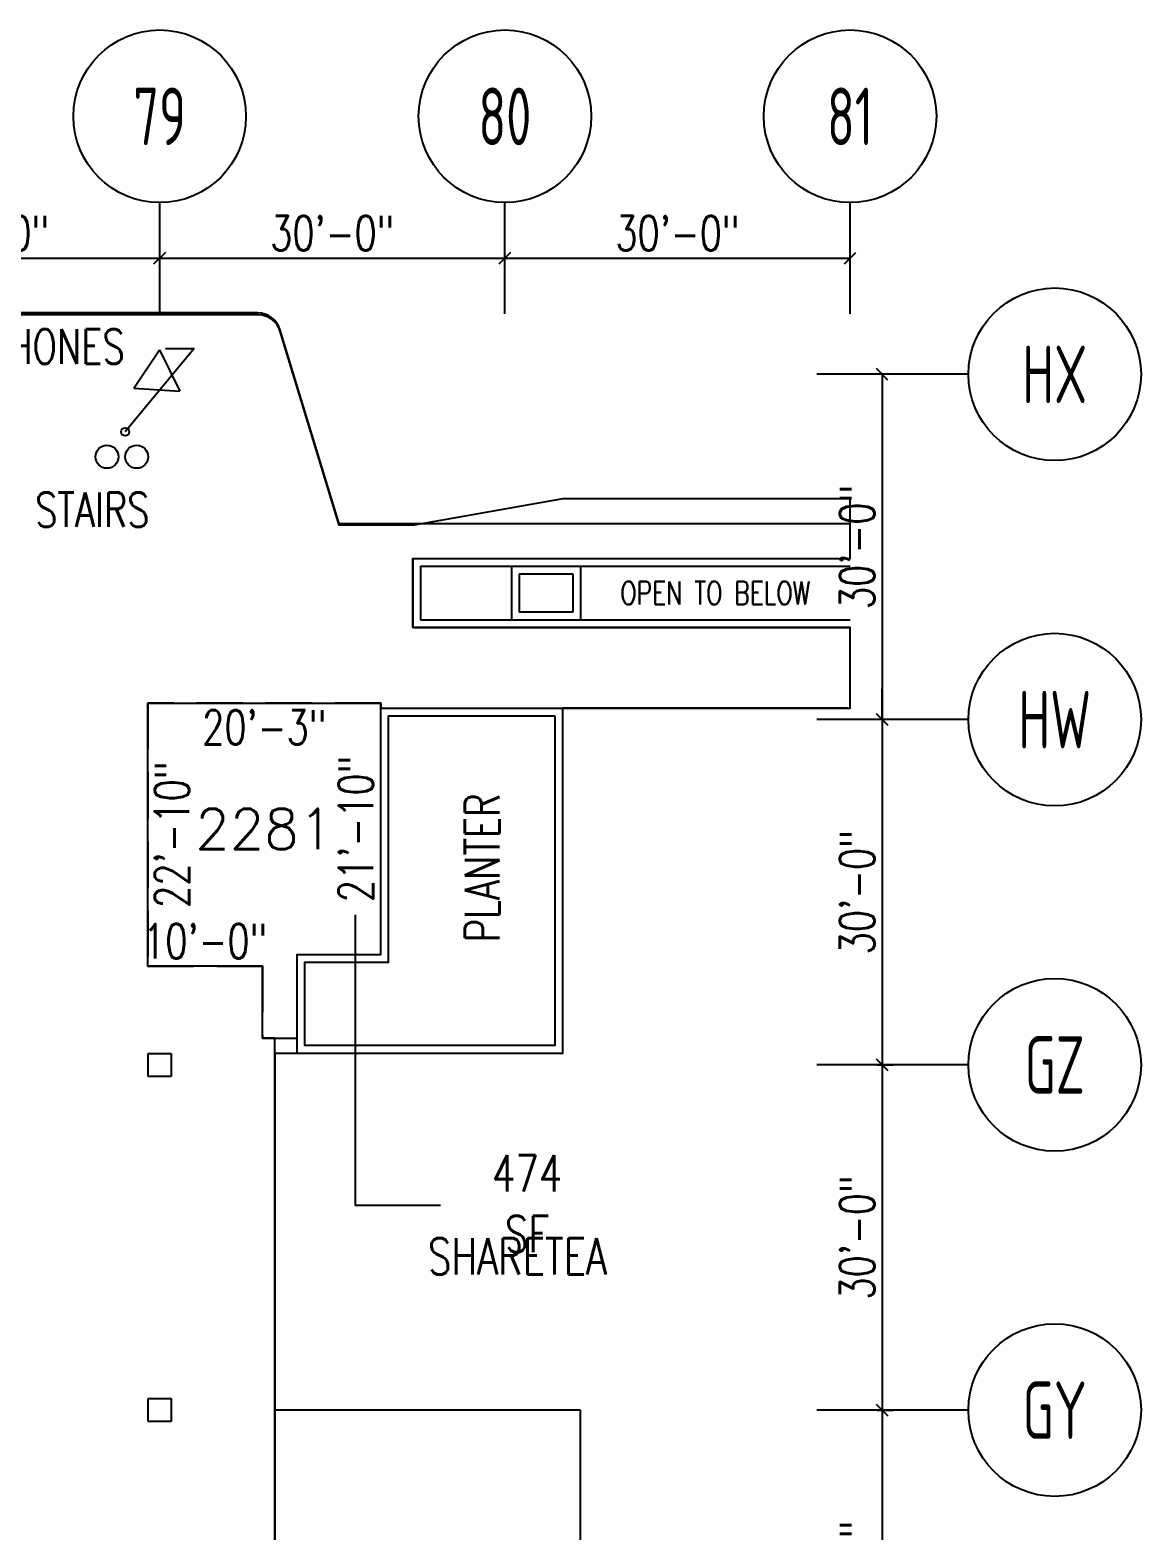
# Model space of a CAD drawing. Extents: x -13345 to 10098, y -1643 to 9113.
# Drawn here: x 8703 to 9861, y 3121 to 4686 of the extents above; entities that cross this region are included whole.
import ezdxf
from ezdxf.enums import TextEntityAlignment as Align

# ---------------------------------------------------------------- set-up
doc = ezdxf.new("R2010")
doc.units = 0
doc.header["$LTSCALE"] = 192
doc.header["$MEASUREMENT"] = 0
doc.linetypes.add('DASHED2', pattern=[0.375, 0.25, -0.125])
doc.layers.get('0').update_dxf_attribs({"linetype": 'CONTINUOUS'})
doc.layers.get('DEFPOINTS').update_dxf_attribs({"linetype": 'CONTINUOUS'})
for name, color, linetype in [('ARCH-FEATURES', 2, 'CONTINUOUS'), ('ARCH-OPENINGS-BELOW', 1, 'CONTINUOUS'), ('ARCH-SITE-MISC', 8, 'CONTINUOUS'), ('ARCH-WALLS-EXTERIOR', 5, 'CONTINUOUS'), ('ARCH-WALLS-INTERIOR', 1, 'CONTINUOUS'), ('DIMENSIONS-STRUCTURAL-GRID', 9, 'CONTINUOUS'), ('DIMENSIONS-TENANT', 7, 'CONTINUOUS'), ('FM-SPNO', 3, 'CONTINUOUS'), ('FM-TENANT-SF', 6, 'CONTINUOUS'), ('FM-TEXT-TENANT', 6, 'CONTINUOUS'), ('STRUCTURAL-COLUMNS', 3, 'CONTINUOUS'), ('STRUCTURAL-GRID-TAGS', 8, 'CONTINUOUS'), ('TENANT-STOREFRONT-LEASELINE', 3, 'DASHED2'), ('TEXT-GENERAL', 2, 'CONTINUOUS')]:
    doc.layers.add(name, color=color, linetype=linetype)
doc.layers.add('COMMON AREA FILL', color=7, linetype='CONTINUOUS', true_color=0xdedede)
doc.styles.add('DIM', font='dim', dxfattribs={"width": 0.75})
doc.styles.add('FMSTXT', font='simplex.shx', dxfattribs={"width": 0.75})
doc.styles.add('SIMPLEX', font='SIMPLEX.shx', dxfattribs={"width": 0.75})
doc.styles.get("Standard").update_dxf_attribs({"font": 'txt.shx', "width": 0.75})
doc.dimstyles.new('LOD-EX-GRID (with ticks)', dxfattribs={"dimscale": 0, "dimtxt": 36, "dimasz": 12, "dimexe": 12, "dimexo": 12, "dimgap": 8, "dimtad": 1, "dimdec": 0, "dimrnd": 0.0625, "dimzin": 3, "dimdsep": 46, "dimlunit": 4, "dimtxsty": 'Standard', "dimblk1": 'OBLIQUE', "dimblk2": 'OBLIQUE', "dimsah": 1, "dimcen": 0, "dimclrt": 256, "dimadec": 0, "dimazin": 0, "dimtfac": 6, "dimtdec": 0, "dimtofl": 0, "dimtmove": 1, "dimatfit": 3, "dimldrblk": 'OBLIQUE', "dimfxl": 1, "dimfrac": 2, "dimtolj": 1, "dimtzin": 3, "dimarcsym": 0})
doc.dimstyles.new('LP-SP-MP (without ticks)', dxfattribs={"dimscale": 0, "dimtxt": 36, "dimasz": 12, "dimexe": 8, "dimexo": 8, "dimgap": 8, "dimtad": 1, "dimdec": 0, "dimrnd": 0.0625, "dimzin": 3, "dimdsep": 46, "dimlunit": 4, "dimtxsty": 'Standard', "dimblk1": 'OBLIQUE', "dimblk2": 'OBLIQUE', "dimsah": 1, "dimcen": 0.5, "dimse1": 1, "dimse2": 1, "dimsd1": 1, "dimsd2": 1, "dimclrt": 256, "dimadec": 0, "dimazin": 0, "dimtfac": 6, "dimtdec": 0, "dimtofl": 0, "dimtmove": 0, "dimatfit": 3, "dimldrblk": 'OBLIQUE', "dimfxl": 1, "dimfrac": 2, "dimtolj": 1, "dimtzin": 3, "dimarcsym": 0})

# ---------------------------------------------------------------- blocks, each defined once
blk = doc.blocks.new('UNITSQUARE')
for p, q in [((1, 1), (0, 1)), ((0, 1), (0, 0)), ((1, 0), (1, 1)), ((0, 0), (1, 0))]:
    blk.add_line(p, q)
blk = doc.blocks.new('DIRECT')
for p, q in [((0, 41.6), (-24, 0)), ((0, 41.6), (24, 0)), ((24, 0), (-24, 0))]:
    blk.add_line(p, q)
blk = doc.blocks.new('COLNUMC')
at = {"linetype": 'Continuous'}
blk.add_circle((0, 0), 90, dxfattribs=at)
at = {"linetype": 'Continuous', "style": 'DIM', "width": 0.75}
blk.add_attdef('COLUMN', text='', height=60, dxfattribs=at).set_placement((0, 0), align=Align.MIDDLE)
blk = doc.blocks.new('_OBLIQUE')
at = {"color": 0, "linetype": 'ByBlock'}
blk.add_line((-0.5, -0.5), (0.5, 0.5), dxfattribs=at)
blk = doc.blocks.new('*D91')
at = {"layer": 'DEFPOINTS', "color": 0, "transparency": 16777216}
for p in [(8478.1, 4447.9), (8838.1, 4447.9), (8838.1, 4447.9)]:
    blk.add_point(p, dxfattribs=at)
at = {"layer": 'DIMENSIONS-STRUCTURAL-GRID', "color": 0, "lineweight": -2, "transparency": 16777216}
blk.add_line((8478.1, 4447.9), (8838.1, 4447.9), dxfattribs=at)
at = {"layer": 'DIMENSIONS-STRUCTURAL-GRID', "color": 0, "lineweight": -2, "transparency": 16777216, "xscale": 12, "yscale": 12, "zscale": 12, "rotation": 180}
blk.add_blockref('_OBLIQUE', (8478.1, 4447.9), dxfattribs=at)
at = {"layer": 'DIMENSIONS-STRUCTURAL-GRID', "color": 0, "lineweight": -2, "transparency": 16777216, "xscale": 12, "yscale": 12, "zscale": 12}
blk.add_blockref('_OBLIQUE', (8838.1, 4447.9), dxfattribs=at)
at = {"layer": 'DIMENSIONS-STRUCTURAL-GRID', "transparency": 16777216, "insert": (8658.1, 4473.9), "char_height": 36, "attachment_point": 5}
blk.add_mtext('\\A1;30\'-0"', dxfattribs=at)
blk = doc.blocks.new('*D92')
at = {"layer": 'DEFPOINTS', "color": 0, "transparency": 16777216}
for p in [(8838.1, 4447.9), (9198.1, 4447.9), (9198.1, 4447.9)]:
    blk.add_point(p, dxfattribs=at)
at = {"layer": 'DIMENSIONS-STRUCTURAL-GRID', "color": 0, "lineweight": -2, "transparency": 16777216}
blk.add_line((8838.1, 4447.9), (9198.1, 4447.9), dxfattribs=at)
at = {"layer": 'DIMENSIONS-STRUCTURAL-GRID', "color": 0, "lineweight": -2, "transparency": 16777216, "xscale": 12, "yscale": 12, "zscale": 12, "rotation": 180}
blk.add_blockref('_OBLIQUE', (8838.1, 4447.9), dxfattribs=at)
at = {"layer": 'DIMENSIONS-STRUCTURAL-GRID', "color": 0, "lineweight": -2, "transparency": 16777216, "xscale": 12, "yscale": 12, "zscale": 12}
blk.add_blockref('_OBLIQUE', (9198.1, 4447.9), dxfattribs=at)
at = {"layer": 'DIMENSIONS-STRUCTURAL-GRID', "transparency": 16777216, "insert": (9018.1, 4473.9), "char_height": 36, "attachment_point": 5}
blk.add_mtext('\\A1;30\'-0"', dxfattribs=at)
blk = doc.blocks.new('*D93')
at = {"layer": 'DEFPOINTS', "color": 0, "transparency": 16777216}
for p in [(9198.1, 4447.9), (9558.1, 4447.9), (9558.1, 4447.9)]:
    blk.add_point(p, dxfattribs=at)
at = {"layer": 'DIMENSIONS-STRUCTURAL-GRID', "color": 0, "lineweight": -2, "transparency": 16777216}
blk.add_line((9198.1, 4447.9), (9558.1, 4447.9), dxfattribs=at)
at = {"layer": 'DIMENSIONS-STRUCTURAL-GRID', "color": 0, "lineweight": -2, "transparency": 16777216, "xscale": 12, "yscale": 12, "zscale": 12, "rotation": 180}
blk.add_blockref('_OBLIQUE', (9198.1, 4447.9), dxfattribs=at)
at = {"layer": 'DIMENSIONS-STRUCTURAL-GRID', "color": 0, "lineweight": -2, "transparency": 16777216, "xscale": 12, "yscale": 12, "zscale": 12}
blk.add_blockref('_OBLIQUE', (9558.1, 4447.9), dxfattribs=at)
at = {"layer": 'DIMENSIONS-STRUCTURAL-GRID', "transparency": 16777216, "insert": (9378.1, 4473.9), "char_height": 36, "attachment_point": 5}
blk.add_mtext('\\A1;30\'-0"', dxfattribs=at)
blk = doc.blocks.new('*D94')
at = {"layer": 'DEFPOINTS', "color": 0, "transparency": 16777216}
for p in [(9681.5, 4326.8), (9591.5, 3966.8), (9681.5, 3966.8)]:
    blk.add_point(p, dxfattribs=at)
at = {"layer": 'DIMENSIONS-STRUCTURAL-GRID', "color": 0, "lineweight": -2, "transparency": 16777216}
for p, q in [((9669.5, 4326.8), (9579.5, 4326.8)), ((9591.5, 4326.8), (9591.5, 3966.8)), ((9669.5, 3966.8), (9579.5, 3966.8))]:
    blk.add_line(p, q, dxfattribs=at)
at = {"layer": 'DIMENSIONS-STRUCTURAL-GRID', "color": 0, "lineweight": -2, "transparency": 16777216, "xscale": 12, "yscale": 12, "zscale": 12}
for p, rotation in [((9591.5, 4326.8), 90), ((9591.5, 3966.8), 270)]:
    blk.add_blockref('_OBLIQUE', p, dxfattribs=dict(at, rotation=rotation))
at = {"layer": 'DIMENSIONS-STRUCTURAL-GRID', "transparency": 16777216, "insert": (9565.5, 4146.8), "char_height": 36, "attachment_point": 5, "rotation": 90}
blk.add_mtext('\\A1;30\'-0"', dxfattribs=at)
blk = doc.blocks.new('*D95')
at = {"layer": 'DEFPOINTS', "color": 0, "transparency": 16777216}
for p in [(9681.5, 3966.8), (9574.2, 3606.8), (9591.5, 3606.8)]:
    blk.add_point(p, dxfattribs=at)
at = {"layer": 'DIMENSIONS-STRUCTURAL-GRID', "color": 0, "lineweight": -2, "transparency": 16777216}
for p, q in [((9669.5, 3966.8), (9579.5, 3966.8)), ((9591.5, 3966.8), (9591.5, 3606.8)), ((9586.2, 3606.8), (9603.5, 3606.8))]:
    blk.add_line(p, q, dxfattribs=at)
at = {"layer": 'DIMENSIONS-STRUCTURAL-GRID', "color": 0, "lineweight": -2, "transparency": 16777216, "xscale": 12, "yscale": 12, "zscale": 12}
for p, rotation in [((9591.5, 3966.8), 90), ((9591.5, 3606.8), 270)]:
    blk.add_blockref('_OBLIQUE', p, dxfattribs=dict(at, rotation=rotation))
at = {"layer": 'DIMENSIONS-STRUCTURAL-GRID', "transparency": 16777216, "insert": (9565.5, 3786.8), "char_height": 36, "attachment_point": 5, "rotation": 90}
blk.add_mtext('\\A1;30\'-0"', dxfattribs=at)
blk = doc.blocks.new('*D96')
at = {"layer": 'DEFPOINTS', "color": 0, "transparency": 16777216}
for p in [(9574.2, 3606.8), (9574.2, 3246.8), (9591.5, 3246.8)]:
    blk.add_point(p, dxfattribs=at)
at = {"layer": 'DIMENSIONS-STRUCTURAL-GRID', "color": 0, "lineweight": -2, "transparency": 16777216}
for p, q in [((9586.2, 3606.8), (9603.5, 3606.8)), ((9591.5, 3606.8), (9591.5, 3246.8)), ((9586.2, 3246.8), (9603.5, 3246.8))]:
    blk.add_line(p, q, dxfattribs=at)
at = {"layer": 'DIMENSIONS-STRUCTURAL-GRID', "color": 0, "lineweight": -2, "transparency": 16777216, "xscale": 12, "yscale": 12, "zscale": 12}
for p, rotation in [((9591.5, 3606.8), 90), ((9591.5, 3246.8), 270)]:
    blk.add_blockref('_OBLIQUE', p, dxfattribs=dict(at, rotation=rotation))
at = {"layer": 'DIMENSIONS-STRUCTURAL-GRID', "transparency": 16777216, "insert": (9565.5, 3426.8), "char_height": 36, "attachment_point": 5, "rotation": 90}
blk.add_mtext('\\A1;30\'-0"', dxfattribs=at)
blk = doc.blocks.new('*D97')
at = {"layer": 'DEFPOINTS', "color": 0, "transparency": 16777216}
for p in [(9574.2, 3246.8), (9574.2, 2886.8), (9591.5, 2886.8)]:
    blk.add_point(p, dxfattribs=at)
at = {"layer": 'DIMENSIONS-STRUCTURAL-GRID', "color": 0, "lineweight": -2, "transparency": 16777216}
for p, q in [((9586.2, 3246.8), (9603.5, 3246.8)), ((9591.5, 3246.8), (9591.5, 2886.8)), ((9586.2, 2886.8), (9603.5, 2886.8))]:
    blk.add_line(p, q, dxfattribs=at)
at = {"layer": 'DIMENSIONS-STRUCTURAL-GRID', "color": 0, "lineweight": -2, "transparency": 16777216, "xscale": 12, "yscale": 12, "zscale": 12}
for p, rotation in [((9591.5, 3246.8), 90), ((9591.5, 2886.8), 270)]:
    blk.add_blockref('_OBLIQUE', p, dxfattribs=dict(at, rotation=rotation))
at = {"layer": 'DIMENSIONS-STRUCTURAL-GRID', "transparency": 16777216, "insert": (9565.5, 3066.8), "char_height": 36, "attachment_point": 5, "rotation": 90}
blk.add_mtext('\\A1;30\'-0"', dxfattribs=at)
blk = doc.blocks.new('fms4rm')
blk.add_attdef('FMS:RMID', text='', height=12).set_placement((0, 0), align=Align.MIDDLE_CENTER)
blk = doc.blocks.new('*D621')
at = {"layer": 'DEFPOINTS', "color": 0, "transparency": 16777216}
for p in [(8825.7, 3983.8), (9068.7, 3983.8), (9068.7, 3932.7)]:
    blk.add_point(p, dxfattribs=at)
at = {"layer": 'DIMENSIONS-TENANT', "transparency": 16777216, "insert": (8947.2, 3958.7), "char_height": 36, "attachment_point": 5}
blk.add_mtext('\\A1;20\'-3"', dxfattribs=at)
blk = doc.blocks.new('*D622')
at = {"layer": 'DEFPOINTS', "color": 0, "transparency": 16777216}
for p in [(8825.7, 3983.8), (8876.9, 3983.8), (8825.7, 3709.8)]:
    blk.add_point(p, dxfattribs=at)
at = {"layer": 'DIMENSIONS-TENANT', "transparency": 16777216, "insert": (8850.9, 3846.8), "char_height": 36, "attachment_point": 5, "rotation": 90}
blk.add_mtext('\\A1;22\'-10"', dxfattribs=at)
blk = doc.blocks.new('*D623')
at = {"layer": 'DEFPOINTS', "color": 0, "transparency": 16777216}
for p in [(8825.7, 3709.8), (8825.7, 3709.8), (8945.4, 3709.8)]:
    blk.add_point(p, dxfattribs=at)
at = {"layer": 'DIMENSIONS-TENANT', "transparency": 16777216, "insert": (8885.6, 3735.8), "char_height": 36, "attachment_point": 5}
blk.add_mtext('\\A1;10\'-0"', dxfattribs=at)
blk = doc.blocks.new('*D624')
at = {"layer": 'DEFPOINTS', "color": 0, "transparency": 16777216}
for p in [(9068.7, 3983.8), (9068.7, 3983.8), (9068.7, 3721.8)]:
    blk.add_point(p, dxfattribs=at)
at = {"layer": 'DIMENSIONS-TENANT', "transparency": 16777216, "insert": (9042.7, 3852.8), "char_height": 36, "attachment_point": 5, "rotation": 90}
blk.add_mtext('\\A1;21\'-10"', dxfattribs=at)

msp = doc.modelspace()

# ---------------------------------------------------------------- linework, layer by layer
at = {"layer": 'ARCH-FEATURES'}
for p, q in [((9205.1, 4126.8), (9205.1, 4070.8)), ((9213.1, 4118.8), (9269.1, 4118.8)), ((9213.1, 4118.8), (9213.1, 4078.8)), ((9269.1, 4118.8), (9269.1, 4078.8)), ((9277.1, 4126.8), (9277.1, 4070.8)), ((9269.1, 4078.8), (9213.1, 4078.8))]:
    msp.add_line(p, q, dxfattribs=at)
for points in [[(9258.1, 3978.8), (9258.1, 3618.8), (8981.4, 3618.8), (8981.4, 3721.8), (9068.7, 3721.8), (9068.7, 3978.8)], [(9250.1, 3970.8), (9250.1, 3626.8), (8989.4, 3626.8), (8989.4, 3713.8), (9076.7, 3713.8), (9076.7, 3970.8)]]:
    msp.add_lwpolyline(points, close=True, dxfattribs=at)
for centre in [(8783.1, 4240.8), (8814.1, 4240.8)]:
    msp.add_circle(centre, 12, dxfattribs=at)
at = {"layer": 'ARCH-OPENINGS-BELOW'}
for p, q in [((9102.1, 4134.8), (9558.1, 4134.8)), ((9102.1, 4134.8), (9102.1, 4062.8)), ((9110.1, 4126.8), (9558.1, 4126.8)), ((9110.1, 4126.8), (9110.1, 4070.8)), ((9110.1, 4070.8), (9558.1, 4070.8)), ((9102.1, 4062.8), (9558.1, 4062.8))]:
    msp.add_line(p, q, dxfattribs=at)
at = {"layer": 'ARCH-SITE-MISC'}
for p, q in [((8940.3, 4390.8), (7397.2, 4390.8)), ((8963.2, 4373.8), (9025, 4170.8)), ((9558.1, 4170.8), (9025, 4170.8))]:
    msp.add_line(p, q, dxfattribs=at)
msp.add_arc((8940.3, 4366.8), 24, 16.917, 90, dxfattribs=at)
at = {"layer": 'ARCH-WALLS-EXTERIOR'}
for p, q in [((9555.5, 3978.8), (9258.1, 3978.8)), ((9258.1, 3978.8), (9258.1, 3618.8)), ((8958.1, 3618.8), (8958.1, 2902.8)), ((9258.1, 3618.8), (8958.1, 3618.8))]:
    msp.add_line(p, q, dxfattribs=at)
at = {"layer": 'ARCH-WALLS-INTERIOR'}
msp.add_lwpolyline([(9277.1, 3246.8), (8958.1, 3246.8), (8958.1, 2905.2), (9277.1, 2905.2)], close=True, dxfattribs=at)
at = {"layer": 'COMMON AREA FILL'}
msp.add_lwpolyline([(8826.8, 1266.8), (8826.8, 2902.8), (8958.1, 2902.8), (8958.1, 3634.5), (8945.4, 3634.5), (8945.4, 3709.8), (8825.7, 3709.8), (8825.7, 3983.8), (9068.7, 3983.8), (9068.7, 3978.8), (9558.1, 3978.8), (9558.1, 4062.8), (9102.1, 4062.8), (9102.1, 4134.8), (9558.1, 4134.8), (9558.1, 4197), (9258.6, 4197), (9103.5, 4169.5), (9025.4, 4169.5), (8963.9, 4371.6, 0.330152), (8941, 4388.7), (7397.1, 4388.7, 0.502604)], format="xyb", dxfattribs=at)
at = {"layer": 'DIMENSIONS-STRUCTURAL-GRID'}
for p, q in [((9591.5, 4326.8), (9591.5, 3966.8)), ((9591.5, 3966.8), (9591.5, 3998.8))]:
    msp.add_line(p, q, dxfattribs=at)
at = {"layer": 'FM-TENANT-SF'}
msp.add_lwpolyline([(9042, 3763.1), (9042, 3460.5), (9130.8, 3460.5)], dxfattribs=at)
at = {"layer": 'STRUCTURAL-GRID-TAGS'}
for p, q in [((8838.1, 4390), (8838.1, 4505.8)), ((9198.1, 4390), (9198.1, 4505.8)), ((9558.1, 4390), (9558.1, 4505.8)), ((9681.5, 4326.8), (9523.5, 4326.8)), ((9681.5, 3966.8), (9523.5, 3966.8)), ((9681.5, 3606.8), (9523.5, 3606.8)), ((9681.5, 3246.8), (9523.5, 3246.8))]:
    msp.add_line(p, q, dxfattribs=at)
at = {"layer": 'TENANT-STOREFRONT-LEASELINE'}
msp.add_lwpolyline([(9068.7, 3983.8), (8825.7, 3983.8), (8825.7, 3709.8), (8945.4, 3709.8), (8945.4, 3634.5), (8981.4, 3634.5), (8981.4, 3721.8), (9068.7, 3721.8)], close=True, dxfattribs=at)
at = {"layer": 'TEXT-GENERAL'}
for p, q in [((8874.1, 4353.8), (8802.1, 4266.8)), ((8844.1, 4353.8), (8874.1, 4353.8))]:
    msp.add_line(p, q, dxfattribs=at)
msp.add_circle((8802.1, 4266.8), 4.24, dxfattribs=at)

# ---------------------------------------------------------------- block references
at = {"layer": 'ARCH-FEATURES', "rotation": 116.0795409251001}
msp.add_blockref('DIRECT', (8848.4, 4330.8), dxfattribs=at)
at = {"layer": 'FM-SPNO', "xscale": 3.5, "yscale": 3.5, "zscale": 3.5}
msp.add_blockref('fms4rm', (8947.2, 3852.8), dxfattribs=at).add_auto_attribs({'FMS:RMID': '2281'})
at = {"layer": 'STRUCTURAL-COLUMNS', "xscale": 24, "yscale": -24, "zscale": 12}
for p in [(8826.1, 3618.8), (8826.1, 3258.8)]:
    msp.add_blockref('UNITSQUARE', p, dxfattribs=at)
at = {"layer": 'STRUCTURAL-GRID-TAGS'}
for p, values in [((8838.1, 4595.8), {'COLUMN': '79'}), ((9198.1, 4595.8), {'COLUMN': '80'}), ((9558.1, 4595.8), {'COLUMN': '81'}), ((9771.5, 4326.8), {'COLUMN': 'HX'}), ((9771.5, 3966.8), {'COLUMN': 'HW'}), ((9771.5, 3606.8), {'COLUMN': 'GZ'}), ((9771.5, 3246.8), {'COLUMN': 'GY'})]:
    msp.add_blockref('COLNUMC', p, dxfattribs=at).add_auto_attribs(values)

# ---------------------------------------------------------------- texts
at = {"layer": 'FM-TENANT-SF', "insert": (9221.3, 3462.1), "char_height": 38, "width": 1, "attachment_point": 5, "style": 'FMSTXT'}
msp.add_mtext('474 SF', dxfattribs=at)
at = {"layer": 'FM-TEXT-TENANT', "insert": (9211.3, 3407.1), "char_height": 38, "width": 1, "attachment_point": 5, "style": 'FMSTXT'}
msp.add_mtext('SHARETEA', dxfattribs=at)
at = {"layer": 'TEXT-GENERAL', "style": 'SIMPLEX', "width": 0.75}
for s, height, p in [('TELEPHONES', 36, (8687.6, 4355.7)), ('STAIRS', 36, (8767.8, 4185.6)), ('OPEN TO BELOW', 24, (9417.6, 4098.8))]:
    msp.add_text(s, height=height, dxfattribs=at).set_placement(p, align=Align.MIDDLE_CENTER)
msp.add_text('PLANTER', height=36, rotation=90, dxfattribs=at).set_placement((9174.4, 3812.2), align=Align.MIDDLE_CENTER)

# ---------------------------------------------------------------- dimensions: what is measured, and where the dimension line sits
at = {"layer": 'DIMENSIONS-STRUCTURAL-GRID'}
for base, p1, p2, picture, middle in [((8838.1, 4447.9), (8478.1, 4447.9), (8838.1, 4447.9), '*D91', (8658.1, 4473.9)), ((9198.1, 4447.9), (8838.1, 4447.9), (9198.1, 4447.9), '*D92', (9018.1, 4473.9)), ((9558.1, 4447.9), (9198.1, 4447.9), (9558.1, 4447.9), '*D93', (9378.1, 4473.9))]:
    dim = msp.add_linear_dim(base=base, p1=p1, p2=p2, dimstyle='LOD-EX-GRID (with ticks)', override={"dimscale": 1}, dxfattribs=at)
    dim.commit()
    dim.dimension.update_dxf_attribs({"geometry": picture, "text_midpoint": middle})
for base, p1, p2, picture, middle in [((9591.5, 3966.8), (9681.5, 4326.8), (9681.5, 3966.8), '*D94', (9565.5, 4146.8)), ((9591.5, 3606.8), (9681.5, 3966.8), (9574.2, 3606.8), '*D95', (9565.5, 3786.8)), ((9591.5, 3246.8), (9574.2, 3606.8), (9574.2, 3246.8), '*D96', (9565.5, 3426.8)), ((9591.5, 2886.8), (9574.2, 3246.8), (9574.2, 2886.8), '*D97', (9565.5, 3066.8))]:
    dim = msp.add_linear_dim(base=base, p1=p1, p2=p2, angle=90, dimstyle='LOD-EX-GRID (with ticks)', override={"dimscale": 1}, dxfattribs=at)
    dim.commit()
    dim.dimension.update_dxf_attribs({"geometry": picture, "text_midpoint": middle})
at = {"layer": 'DIMENSIONS-TENANT'}
dim = msp.add_linear_dim(base=(9068.7, 3932.7), p1=(8825.7, 3983.8), p2=(9068.7, 3983.8), dimstyle='LP-SP-MP (without ticks)', override={"dimscale": 1}, dxfattribs=at)
dim.commit()
dim.dimension.update_dxf_attribs({"geometry": '*D621', "text_midpoint": (8947.2, 3958.7)})
for base, p1, p2, picture, middle in [((8876.9, 3983.8), (8825.7, 3709.8), (8825.7, 3983.8), '*D622', (8850.9, 3846.8)), ((9068.7, 3983.8), (9068.7, 3721.8), (9068.7, 3983.8), '*D624', (9042.7, 3852.8))]:
    dim = msp.add_linear_dim(base=base, p1=p1, p2=p2, angle=90, dimstyle='LP-SP-MP (without ticks)', override={"dimscale": 1}, dxfattribs=at)
    dim.commit()
    dim.dimension.update_dxf_attribs({"geometry": picture, "text_midpoint": middle})
dim = msp.add_linear_dim(base=(8825.7, 3709.8), p1=(8945.4, 3709.8), p2=(8825.7, 3709.8), dimstyle='LP-SP-MP (without ticks)', override={"dimscale": 1}, dxfattribs=at)
dim.commit()
dim.dimension.update_dxf_attribs({"geometry": '*D623', "text_midpoint": (8885.6, 3709.8), "dimtype": 160})

doc.saveas('drawing.dxf')
